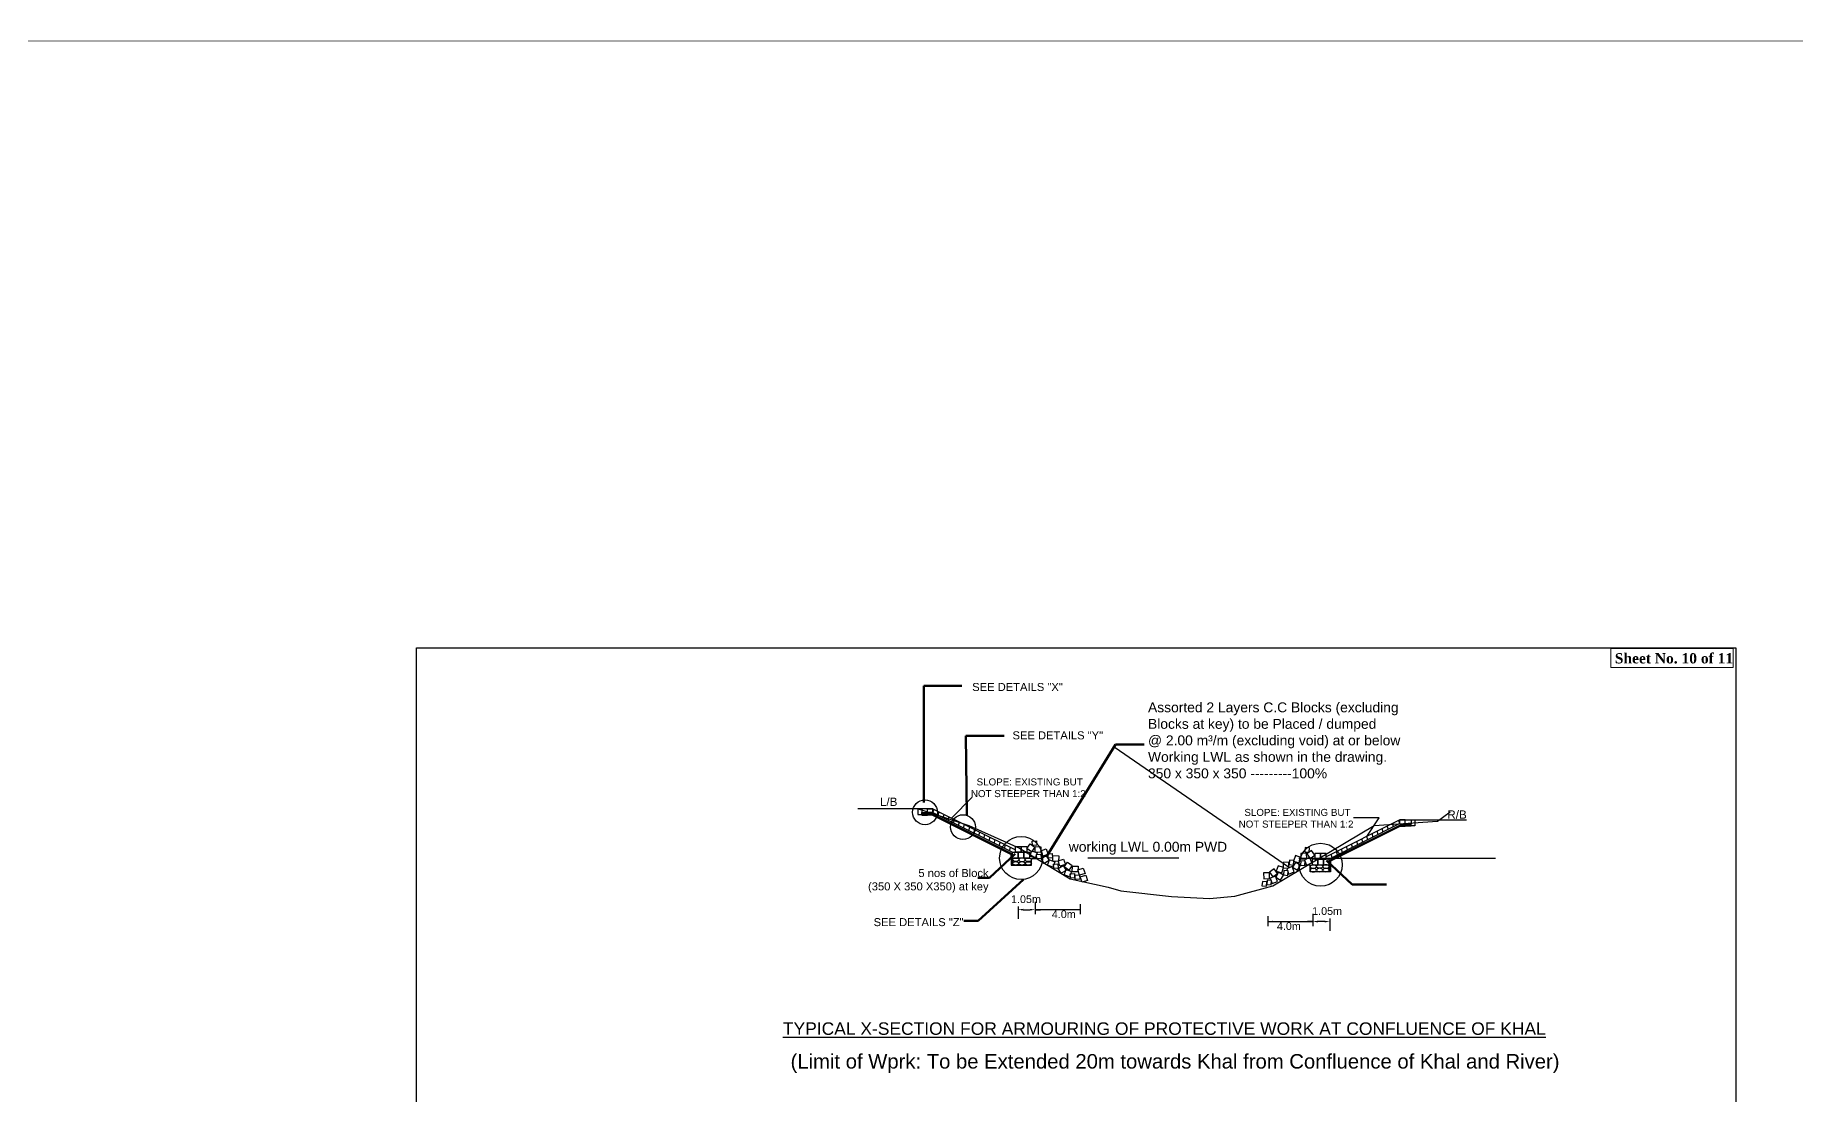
# Model space of a CAD drawing. Header units: inches. Extents: x 66615 to 414904, y -29123 to 90068.
# Drawn here: x 235897 to 249798, y -19939 to -11572 of the extents above; entities that cross this region are included whole.
import ezdxf

# ---------------------------------------------------------------- set-up
doc = ezdxf.new("R2010")
doc.units = ezdxf.units.IN
doc.header["$LTSCALE"] = 7
doc.header["$MEASUREMENT"] = 0
doc.layers.add('LINE', color=7, linetype='Continuous')
doc.layers.add('Long Section Labels', color=7, linetype='Continuous', lineweight=9)
doc.styles.get("Standard").update_dxf_attribs({"font": 'arial.ttf'})
doc.dimstyles.get("Standard").update_dxf_attribs({"dimtxt": 0.18, "dimasz": 0.18, "dimexe": 0.18, "dimexo": 0.0625, "dimgap": 0.09, "dimtad": 0, "dimtih": 1, "dimtoh": 1, "dimdec": 4, "dimzin": 0, "dimdsep": 46, "dimtxsty": 'Standard', "dimcen": 0.09, "dimadec": 0, "dimazin": 0, "dimtfac": 1, "dimtdec": 4, "dimtofl": 0, "dimtmove": 0, "dimatfit": 3, "dimfxl": 1, "dimtolj": 1, "dimtzin": 0, "dimarcsym": 0})

msp = doc.modelspace()

# ---------------------------------------------------------------- hatches: boundary and pattern name
at = {"linetype": 'Continuous', "lineweight": -3, "ltscale": 0.5}
h = msp.add_hatch(dxfattribs=at)
h.set_pattern_fill('JIS_RC_10', color=0, scale=100, style=0)
h.set_pattern_definition([(45, (195016, 46353.6), (-707.107, 707.107), []), (45, (195088.5, 46353.6), (-707.107, 707.107), []), (45, (195161, 46353.6), (-707.107, 707.107), [])])
edge = h.paths.add_edge_path()
edge.add_ellipse((243688.82823, -18083.51609), major_axis=(-24.45533, 0), ratio=0.5608000875, start_angle=0, end_angle=360, ccw=False)
h = msp.add_hatch(dxfattribs=at)
h.set_pattern_fill('JIS_RC_10', color=0, scale=100, style=0)
h.set_pattern_definition([(135, (294711.4, 46300.5), (707.107, 707.107), []), (135, (294638.9, 46300.5), (707.107, 707.107), []), (135, (294566.4, 46300.5), (707.107, 707.107), [])])
edge = h.paths.add_edge_path()
edge.add_ellipse((246038.56356, -18136.6346), major_axis=(24.45533, 0), ratio=0.5608000875, start_angle=0, end_angle=360)

# ---------------------------------------------------------------- linework, layer by layer
at = {"color": 0, "linetype": 'Continuous', "lineweight": -3, "ltscale": 0.5}
for p, q in [((242486.23296, -17680.39399), (242392.07349, -17680.39399)), ((242985.58373, -17680.39399), (242458.68054, -17680.39399)), ((242866.58307, -17680.39399), (242866.58307, -17725.39399)), ((242941.58307, -17680.39399), (242866.58307, -17680.39399)), ((242866.58307, -17725.39399), (242896.58307, -17725.39399)), ((242896.58307, -17680.39399), (242896.58307, -17710.39399)), ((242896.58307, -17710.39399), (242941.58307, -17710.39399)), ((242896.58307, -17725.39399), (242896.58307, -17710.39399)), ((242896.58307, -17720.39399), (242941.58307, -17720.39399)), ((242896.58307, -17725.39399), (242896.58307, -17730.39399)), ((242896.58307, -17730.39399), (242941.58307, -17730.39399)), ((242941.58307, -17710.39399), (242941.58307, -17680.39399)), ((242941.58307, -17680.39399), (242985.58373, -17680.39399)), ((242985.58373, -17710.39399), (242941.58307, -17710.39399)), ((242981.72153, -17720.39399), (242941.58307, -17720.39399)), ((242980.63968, -17730.39399), (242941.58307, -17730.39399)), ((242961.72153, -17710.39399), (242962.03809, -17710.55227)), ((242980.63968, -17730.39399), (243603.6962, -18041.92225)), ((242981.72153, -17720.39399), (243603.6962, -18031.38133)), ((242985.58373, -17680.39399), (243636.13088, -18005.66757)), ((242985.58373, -17710.39399), (242985.58373, -17680.39399)), ((242985.58373, -17710.39399), (242993.63345, -17684.41885)), ((242985.58373, -17710.39399), (243613.58403, -18024.39414)), ((243025.83295, -17730.5186), (243033.88267, -17704.54346)), ((243025.83295, -17730.5186), (243033.88267, -17704.54346)), ((243066.08217, -17750.64321), (243074.13189, -17724.66807)), ((243066.08217, -17750.64321), (243074.13189, -17724.66807)), ((243106.3314, -17770.76783), (243114.38112, -17744.79269)), ((243106.3314, -17770.76783), (243114.38112, -17744.79269)), ((243146.58062, -17790.89244), (243154.63034, -17764.9173)), ((243146.58062, -17790.89244), (243154.63034, -17764.9173)), ((243186.82984, -17811.01705), (243194.87956, -17785.04191)), ((243186.82984, -17811.01705), (243194.87956, -17785.04191)), ((246670.95545, -17768.9388), (246091.26091, -18058.78607)), ((246670.95545, -17798.9388), (246662.90573, -17772.96366)), ((246670.95545, -17768.9388), (247197.85863, -17768.9388)), ((246714.9561, -17768.9388), (246670.95545, -17768.9388)), ((246670.95545, -17798.9388), (246670.95545, -17768.9388)), ((246714.9561, -17798.9388), (246714.9561, -17768.9388)), ((246714.9561, -17768.9388), (246789.9561, -17768.9388)), ((246759.9561, -17768.9388), (246759.9561, -17798.9388)), ((246789.9561, -17768.9388), (246789.9561, -17813.9388)), ((243227.07907, -17831.14166), (243235.12879, -17805.16652)), ((243267.32829, -17851.26627), (243275.37801, -17825.29113)), ((243307.57751, -17871.39088), (243315.62723, -17845.41574)), ((243347.82674, -17891.5155), (243355.87646, -17865.54036)), ((243347.82674, -17891.5155), (243355.87646, -17865.54036)), ((243388.07596, -17911.64011), (243396.12568, -17885.66497)), ((243428.32518, -17931.76472), (243436.37491, -17905.78958)), ((243468.57441, -17951.88933), (243476.62413, -17925.91419)), ((246672.73719, -17798.04793), (246113.80777, -18077.51264)), ((246674.81764, -17808.9388), (246123.69559, -18084.49983)), ((246675.89949, -17818.9388), (246123.69559, -18095.04075)), ((246379.56506, -17944.634), (246371.51534, -17918.65886)), ((246379.56506, -17944.634), (246371.51534, -17918.65886)), ((246419.81428, -17924.50939), (246411.76456, -17898.53425)), ((246460.0635, -17904.38477), (246452.01378, -17878.40963)), ((246500.31273, -17884.26016), (246492.26301, -17858.28502)), ((246540.56195, -17864.13555), (246532.51223, -17838.16041)), ((246540.56195, -17864.13555), (246532.51223, -17838.16041)), ((246580.81117, -17844.01094), (246572.76145, -17818.0358)), ((246580.81117, -17844.01094), (246572.76145, -17818.0358)), ((246621.0604, -17823.88633), (246613.01068, -17797.91119)), ((246621.0604, -17823.88633), (246613.01068, -17797.91119)), ((246670.95545, -17798.9388), (246714.9561, -17798.9388)), ((246674.81764, -17808.9388), (246714.9561, -17808.9388)), ((246675.89949, -17818.9388), (246714.9561, -17818.9388)), ((246694.81764, -17798.9388), (246694.50109, -17799.09708)), ((246759.9561, -17798.9388), (246714.9561, -17798.9388)), ((246759.9561, -17808.9388), (246714.9561, -17808.9388)), ((246759.9561, -17818.9388), (246714.9561, -17818.9388)), ((246759.9561, -17813.9388), (246759.9561, -17798.9388)), ((246789.9561, -17813.9388), (246759.9561, -17813.9388)), ((246759.9561, -17813.9388), (246759.9561, -17818.9388)), ((243508.82363, -17972.01394), (243516.87335, -17946.0388)), ((243508.82363, -17972.01394), (243516.87335, -17946.0388)), ((243549.07286, -17992.13855), (243557.12258, -17966.16342)), ((243589.32208, -18012.26317), (243597.3718, -17986.28803)), ((243603.58403, -18069.39399), (243603.6962, -18031.38133)), ((243603.6962, -18069.39399), (243603.58403, -18069.39399)), ((243603.6962, -18031.38133), (243603.6962, -18125.8666)), ((243613.58403, -18069.39399), (243613.58403, -18125.8666)), ((244926.89135, -18069.39399), (244208.65897, -18069.39399)), ((245874.72984, -18069.39399), (247426.28564, -18069.39399)), ((246138.06972, -18065.38167), (246130.01999, -18039.40653)), ((246178.31894, -18045.25706), (246170.26922, -18019.28192)), ((246218.56816, -18025.13244), (246210.51844, -17999.15731)), ((246218.56816, -18025.13244), (246210.51844, -17999.15731)), ((246258.81739, -18005.00783), (246250.76767, -17979.03269)), ((246299.06661, -17984.88322), (246291.01689, -17958.90808)), ((246339.31583, -17964.75861), (246331.26611, -17938.78347)), ((243603.6962, -18125.8666), (243763.74764, -18125.8666)), ((243763.74764, -18125.8666), (243763.74764, -18072.57728)), ((243763.74764, -18072.57728), (243800.32783, -18072.57728)), ((245963.64415, -18125.69578), (245927.06397, -18125.69578)), ((245963.64415, -18178.9851), (245963.64415, -18125.69578)), ((246123.69559, -18178.9851), (245963.64415, -18178.9851)), ((246113.80777, -18122.51249), (246113.80777, -18178.9851)), ((246123.80777, -18122.51249), (246123.69559, -18084.49983)), ((246123.69559, -18084.49983), (246123.69559, -18178.9851)), ((246123.69559, -18122.51249), (246123.80777, -18122.51249)), ((243657.60726, -18452.56683), (243657.60726, -18549.52158)), ((243698.35726, -18477.31199), (243751.85681, -18477.31199)), ((243792.60681, -18416.02915), (243792.60681, -18513.71199)), ((244146.87222, -18477.31199), (243792.60681, -18477.31199)), ((243792.60681, -18477.31199), (243833.35681, -18477.31199)), ((244146.87222, -18435.08228), (244146.87222, -18513.71199)), ((245629.23975, -18528.99111), (245629.23975, -18607.62082)), ((245629.23975, -18571.22082), (245983.50516, -18571.22082)), ((245983.50516, -18571.22082), (245942.75516, -18571.22082)), ((245983.50516, -18509.93798), (245983.50516, -18607.62082)), ((246077.75471, -18571.22082), (246024.25516, -18571.22082)), ((246118.50471, -18546.47566), (246118.50471, -18643.43041))]:
    msp.add_line(p, q, dxfattribs=at)
for points in [[(242867.79347, -17680.39399), (242967.79347, -17712.39399), (243267.79347, -17812.39399), (243667.79347, -17992.39399), (244067.79347, -18234.39399), (244367.79347, -18299.39399), (244467.79347, -18329.39399), (244867.79347, -18374.39399), (245167.79347, -18389.39399), (245367.79347, -18369.39399), (245667.79347, -18289.39399), (246467.79347, -17812.39399), (246967.79347, -17777.39399), (247067.79347, -17703.39399)], [(243613.58403, -18024.39414), (243658.58388, -18024.39414), (243658.58388, -18069.39399), (243613.58403, -18069.39399), (243613.58403, -18024.39414)], [(243636.13088, -17979.39429), (243681.13073, -17979.39429), (243681.13073, -18024.39414), (243636.13088, -18024.39414), (243636.13088, -17979.39429)], [(243658.58388, -18024.39414), (243703.58373, -18024.39414), (243703.58373, -18069.39399), (243658.58388, -18069.39399), (243658.58388, -18024.39414)], [(243681.13073, -17979.39429), (243726.13058, -17979.39429), (243726.13058, -18024.39414), (243681.13073, -18024.39414), (243681.13073, -17979.39429)], [(243703.58373, -18024.39414), (243748.58358, -18024.39414), (243748.58358, -18069.39399), (243703.58373, -18069.39399), (243703.58373, -18024.39414)], [(243752.7335, -17957.35972), (243789.09206, -17983.8749), (243762.57688, -18020.23346), (243726.21831, -17993.71828), (243752.7335, -17957.35972)], [(243807.63449, -18029.65229), (243791.47408, -18071.6504), (243749.47597, -18055.49), (243765.63637, -18013.49189), (243807.63449, -18029.65229)], [(243771.19436, -17970.63062), (243768.13264, -17935.76479), (243802.99846, -17932.70307), (243806.06019, -17967.5689), (243771.19436, -17970.63062)], [(243793.26489, -17977.98586), (243838.2235, -17979.91533), (243836.29403, -18024.87395), (243791.33541, -18022.94447), (243793.26489, -17977.98586)], [(243806.10505, -18075.61261), (243803.04333, -18040.74678), (243837.90915, -18037.68506), (243840.97088, -18072.55088), (243806.10505, -18075.61261)], [(243880.44452, -17997.66213), (243894.18613, -18040.51266), (243851.3356, -18054.25427), (243837.59398, -18011.40374), (243880.44452, -17997.66213)], [(243878.99315, -18050.5181), (243902.1921, -18089.07726), (243863.63294, -18112.2762), (243840.43399, -18073.71704), (243878.99315, -18050.5181)], [(243895.22866, -18071.43122), (243892.16694, -18036.56539), (243927.03276, -18033.50366), (243930.09449, -18068.36949), (243895.22866, -18071.43122)], [(243933.10827, -18049.03296), (243978.06689, -18050.96243), (243976.13741, -18095.92105), (243931.1788, -18093.99157), (243933.10827, -18049.03296)], [(245846.94728, -18050.78063), (245833.20567, -18093.63116), (245876.0562, -18107.37277), (245889.79781, -18064.52224), (245846.94728, -18050.78063)], [(245934.12691, -18031.10436), (245889.16829, -18033.03384), (245891.09777, -18077.99245), (245936.05638, -18076.06298), (245934.12691, -18031.10436)], [(245919.75731, -18082.77079), (245935.91771, -18124.7689), (245977.91582, -18108.6085), (245961.75542, -18066.61039), (245919.75731, -18082.77079)], [(245956.19743, -18023.74912), (245959.25916, -17988.8833), (245924.39333, -17985.82157), (245921.33161, -18020.6874), (245956.19743, -18023.74912)], [(245974.6583, -18010.47822), (245938.29973, -18036.9934), (245964.81492, -18073.35196), (246001.17348, -18046.83678), (245974.6583, -18010.47822)], [(246046.26106, -18032.51279), (246001.26121, -18032.51279), (246001.26121, -18077.51264), (246046.26106, -18077.51264), (246046.26106, -18032.51279)], [(246091.26091, -18032.51279), (246046.26106, -18032.51279), (246046.26106, -18077.51264), (246091.26091, -18077.51264), (246091.26091, -18032.51279)], [(243947.47787, -18100.69939), (243931.31747, -18142.6975), (243889.31936, -18126.5371), (243905.47976, -18084.53899), (243947.47787, -18100.69939)], [(243939.86979, -18153.33932), (243936.80807, -18118.4735), (243971.6739, -18115.41177), (243974.73562, -18150.2776), (243939.86979, -18153.33932)], [(244012.75789, -18128.24481), (244035.95684, -18166.80397), (243997.39768, -18190.00292), (243974.19873, -18151.44376), (244012.75789, -18128.24481)], [(244017.24666, -18077.21113), (244030.98827, -18120.06166), (243988.13774, -18133.80327), (243974.39613, -18090.95274), (244017.24666, -18077.21113)], [(244079.06536, -18175.72987), (244062.90496, -18217.72798), (244020.90685, -18201.56758), (244037.06725, -18159.56947), (244079.06536, -18175.72987)], [(244048.22935, -18102.48895), (244084.58792, -18129.00413), (244058.07274, -18165.3627), (244021.71417, -18138.84751), (244048.22935, -18102.48895)], [(244071.45728, -18228.36981), (244068.39556, -18193.50398), (244103.26138, -18190.44226), (244106.32311, -18225.30809), (244071.45728, -18228.36981)], [(244086.11118, -18132.46719), (244131.06979, -18134.39666), (244129.14032, -18179.35528), (244084.1817, -18177.4258), (244086.11118, -18132.46719)], [(244109.43273, -18239.66758), (244106.371, -18204.80175), (244141.23683, -18201.74003), (244144.29855, -18236.60586), (244109.43273, -18239.66758)], [(244172.54585, -18148.4213), (244186.28747, -18191.27183), (244143.43693, -18205.01344), (244129.69532, -18162.16291), (244172.54585, -18148.4213)], [(244191.77634, -18204.10006), (244205.51795, -18246.95059), (244162.66742, -18260.6922), (244148.9258, -18217.84167), (244191.77634, -18204.10006)], [(245641.28062, -18185.58569), (245596.322, -18187.51517), (245598.25148, -18232.47378), (245643.21009, -18230.54431), (245641.28062, -18185.58569)], [(245679.16244, -18155.60745), (245642.80388, -18182.12263), (245669.31906, -18218.4812), (245705.67762, -18191.96602), (245679.16244, -18155.60745)], [(245714.6339, -18181.36331), (245691.43496, -18219.92247), (245729.99412, -18243.12142), (245753.19306, -18204.56226), (245714.6339, -18181.36331)], [(245710.14513, -18130.32963), (245696.40352, -18173.18016), (245739.25405, -18186.92177), (245752.99567, -18144.07124), (245710.14513, -18130.32963)], [(245794.28352, -18102.15146), (245749.3249, -18104.08094), (245751.25438, -18149.03955), (245796.213, -18147.11008), (245794.28352, -18102.15146)], [(245787.522, -18206.45783), (245790.58373, -18171.592), (245755.7179, -18168.53027), (245752.65617, -18203.3961), (245787.522, -18206.45783)], [(245779.91392, -18153.81789), (245796.07432, -18195.816), (245838.07244, -18179.6556), (245821.91204, -18137.65749), (245779.91392, -18153.81789)], [(245832.16313, -18124.54972), (245835.22486, -18089.68389), (245800.35903, -18086.62217), (245797.29731, -18121.48799), (245832.16313, -18124.54972)], [(245848.39864, -18103.6366), (245825.1997, -18142.19576), (245863.75886, -18165.39471), (245886.9578, -18126.83555), (245848.39864, -18103.6366)], [(245921.28674, -18128.73111), (245924.34847, -18093.86529), (245889.48264, -18090.80356), (245886.42092, -18125.66939), (245921.28674, -18128.73111)], [(246023.80807, -18077.51264), (245978.80822, -18077.51264), (245978.80822, -18122.51249), (246023.80807, -18122.51249), (246023.80807, -18077.51264)], [(246068.80792, -18077.51264), (246023.80807, -18077.51264), (246023.80807, -18122.51249), (246068.80792, -18122.51249), (246068.80792, -18077.51264)], [(246113.80777, -18077.51264), (246068.80792, -18077.51264), (246068.80792, -18122.51249), (246113.80777, -18122.51249), (246113.80777, -18077.51264)], [(245617.95907, -18292.78608), (245621.02079, -18257.92026), (245586.15497, -18254.85853), (245583.09324, -18289.72436), (245617.95907, -18292.78608)], [(245655.93451, -18281.48831), (245658.99624, -18246.62249), (245624.13041, -18243.56076), (245621.06869, -18278.42659), (245655.93451, -18281.48831)], [(245648.32643, -18228.84837), (245664.48683, -18270.84649), (245706.48495, -18254.68609), (245690.32455, -18212.68797), (245648.32643, -18228.84837)]]:
    msp.add_lwpolyline(points, dxfattribs=at)
for centre in [(243681.0838, -18069.39399), (246046.30799, -18122.51249)]:
    msp.add_circle(centre, 169.80215, dxfattribs=at)
for centre, major_axis, ratio in [((243639.62346, -18083.1992), (24.751, 0), 0.5541008648), ((243738.98633, -18084.14988), (24.751, 0), 0.5541008648), ((243638.98705, -18111.09964), (24.751, 0), 0.5541008648), ((243688.19182, -18111.41653), (24.751, 0), 0.5541008648), ((243738.34992, -18112.05031), (24.751, 0), 0.5541008648), ((246038.56356, -18136.6346), (24.45533, 0), 0.5608000875)]:
    msp.add_ellipse(centre, major_axis=major_axis, ratio=ratio, dxfattribs=at)
at = {"color": 0, "linetype": 'Continuous', "lineweight": -3, "ltscale": 0.5, "extrusion": (0, 0, -1)}
for centre, major_axis, ratio in [((243688.82823, -18083.51609), (-24.45533, 0), 0.5608000875), ((245988.40546, -18137.26838), (-24.751, 0), 0.5541008648), ((245989.04187, -18165.16881), (-24.751, 0), 0.5541008648), ((246039.19998, -18164.53503), (-24.751, 0), 0.5541008648), ((246087.76834, -18136.31771), (-24.751, 0), 0.5541008648), ((246088.40475, -18164.21814), (-24.751, 0), 0.5541008648)]:
    msp.add_ellipse(centre, major_axis=major_axis, ratio=ratio, dxfattribs=at)
at = {"color": 0, "linetype": 'Continuous', "lineweight": -3, "ltscale": 0.5}
for points in [[(243698.35726, -18470.52033), (243698.35726, -18484.10366), (243657.60726, -18477.31199)], [(243751.85681, -18470.52033), (243751.85681, -18484.10366), (243792.60681, -18477.31199)], [(243833.35681, -18470.52033), (243833.35681, -18484.10366), (243792.60681, -18477.31199)], [(244106.12222, -18470.52033), (244106.12222, -18484.10366), (244146.87222, -18477.31199)], [(245669.98975, -18564.42916), (245669.98975, -18578.01249), (245629.23975, -18571.22082)], [(245942.75516, -18564.42916), (245942.75516, -18578.01249), (245983.50516, -18571.22082)], [(246024.25516, -18564.42916), (246024.25516, -18578.01249), (245983.50516, -18571.22082)], [(246077.75471, -18564.42916), (246077.75471, -18578.01249), (246118.50471, -18571.22082)]]:
    msp.add_solid(points, dxfattribs=at)
at = {"layer": 'LINE', "color": 0, "linetype": 'ByBlock', "lineweight": -3, "ltscale": 0.5}
msp.add_lwpolyline([(238906.54872, -16410.73201), (249324.18976, -16410.73201), (249324.18976, -23584.39876), (238906.54872, -23584.39876)], close=True, dxfattribs=at)
at = {"layer": 'LINE', "color": 7, "lineweight": 13, "ltscale": 0.5}
msp.add_lwpolyline([(249304.51385, -16415.59726), (248337.81703, -16415.59726), (248337.81703, -16564.35615), (249304.51385, -16564.35615)], close=True, dxfattribs=at)
at = {"layer": 'LINE', "color": 0, "lineweight": -3, "ltscale": 0.5}
for centre in [(242922.58812, -17708.31659), (243222.36116, -17825.55259)]:
    msp.add_circle(centre, 98.143, dxfattribs=at)
at = {"layer": 'Long Section Labels'}
msp.add_lwpolyline([(91231.23993, -11571.79148), (269365.10395, -11625.10647), (269365.10395, -29123.34064), (91231.23993, -29123.34064)], close=True, dxfattribs=at)

# ---------------------------------------------------------------- texts
at = {"color": 7, "lineweight": 30, "ltscale": 0.18, "attachment_point": 1}
for s, insert, char_height, width in [('{\\LTYPICAL X-SECTION FOR ARMOURING OF PROTECTIVE WORK AT CONFLUENCE OF KHAL}', (241800.58693, -19367.19639), 98.488466, 6577.0551608), ('(Limit of Wprk: To be Extended 20m towards Khal from Confluence of Khal and River)', (241860.97909, -19617.59639), 114.5014632, 6118.5201198)]:
    msp.add_mtext(s, dxfattribs=dict(at, insert=insert, char_height=char_height, width=width))
at = {"layer": 'LINE', "color": 0, "linetype": 'ByBlock', "lineweight": -3, "ltscale": 0.5}
for s, p in [('1.05m', (243601.72324, -18424.98764)), ('4.0m', (243923.87591, -18543.54052)), ('1.05m', (245979.21824, -18518.89647)), ('4.0m', (245700.94444, -18637.44935))]:
    msp.add_text(s, height=60.774145, dxfattribs=at).set_placement(p)
at = {"layer": 'LINE', "color": 7, "lineweight": 13, "ltscale": 0.5, "insert": (248369.29033, -16451.72138), "char_height": 80.9372476, "width": 1000.5631354, "attachment_point": 1}
msp.add_mtext('{\\fTimes New Roman|b1|i0|c0|p18;Sheet No. 10 of 11}', dxfattribs=at)
at = {"layer": 'LINE', "color": 0, "linetype": 'ByBlock', "lineweight": -3, "ltscale": 0.5}
for s, insert, char_height, attachment_point in [('SEE DETAILS "X"', (244010.28484, -16687.02456), 63.1956704, 3), ('SEE DETAILS "Y"', (244328.5945, -17069.03126), 63.1956704, 3), (' SLOPE: EXISTING BUT\\PNOT STEEPER THAN 1:2', (243738.21587, -17440.79739), 55.3628072, 2), ('L/B', (242566.68118, -17592.3923), 65.828823, 1), (' SLOPE: EXISTING BUT\\PNOT STEEPER THAN 1:2', (245852.26002, -17681.43457), 55.3628072, 2), ('R/B', (247046.61445, -17693.38482), 65.828823, 1), ('5 nos of Block \\P(350 X 350 X350) at key', (243424.75899, -18156.3981), 63.1956704, 3), ('SEE DETAILS "Z"', (243227.06337, -18544.07466), 63.1956704, 3)]:
    msp.add_mtext(s, dxfattribs=dict(at, insert=insert, char_height=char_height, attachment_point=attachment_point))
at = {"layer": 'LINE', "color": 0, "linetype": 'ByBlock', "lineweight": -3, "ltscale": 0.5, "char_height": 78.1767752, "width": 2321.3521961, "attachment_point": 1}
for s, insert in [('Assorted 2 Layers C.C Blocks (excluding Blocks at key) to be Placed / dumped \\P@ 2.00 m³/m (excluding void) at or below Working LWL as shown in the drawing. \\P350 x 350 x 350 ---------100%\\P ', (244683.33131, -16840.52786)), ('working LWL 0.00m PWD', (244057.92104, -17941.47626))]:
    msp.add_mtext(s, dxfattribs=dict(at, insert=insert))

# ---------------------------------------------------------------- leaders
at = {"color": 0, "linetype": 'Continuous', "lineweight": -3, "ltscale": 0.5}
for points in [[(245800.91298, -18145.73769), (244416.55838, -17194.66925), (244415.93706, -17190.19397)], [(243132.63814, -17753.9212), (243293.92471, -17589.22315)], [(246411.76456, -17898.53425), (246508.05702, -17752.75259), (246305.95649, -17752.75259)]]:
    msp.add_leader(points, dimstyle='Standard', override={"dimgap": 0.09, "dimtad": 0, "dimfxl": 0.15, "dimfxlon": 1}, dxfattribs=at)
at = {"layer": 'LINE', "color": 7, "lineweight": 13, "ltscale": 0.5}
for points in [[(242912.02838, -17630.67404), (242912.02838, -16710.27893), (243213.46142, -16710.27893)], [(243253.08148, -17733.75819), (243245.41684, -17105.62538), (243546.84988, -17105.62538)], [(243878.49218, -18061.58226), (244427.03322, -17171.84143), (244652.71875, -17171.89525)], [(243633.94516, -18036.83988), (243431.88708, -18226.68559), (243339.72766, -18226.75509)], [(246093.44663, -18089.95838), (246295.50472, -18279.8041), (246565.33152, -18279.8041)], [(243698.99878, -18238.06146), (243342.20429, -18566.22819), (243229.55129, -18566.13153)]]:
    msp.add_leader(points, dimstyle='Standard', override={"dimtxt": 0.9, "dimasz": 0.7, "dimclrd": 7, "dimclre": 7, "dimclrt": 7, "dimlwd": 65535, "dimlwe": 65535}, dxfattribs=at)

doc.saveas('drawing.dxf')
